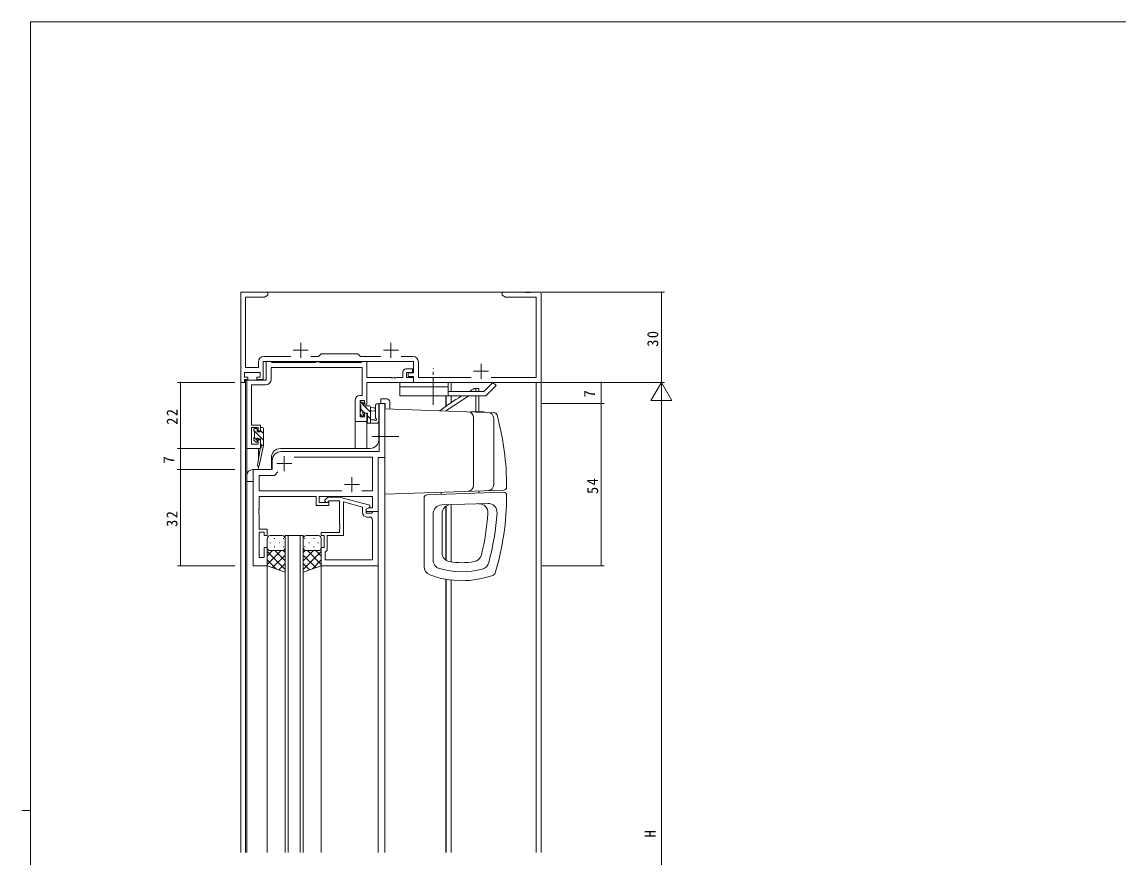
# Model space of a CAD drawing. Units: millimetres on the paper. Extents: x -420 to 373, y -297 to 267.
# Drawn here: x -420.5 to -55.7, y -13.6 to 264.4 of the extents above; entities that cross this region are included whole.
import ezdxf
from ezdxf.enums import TextEntityAlignment as Align

# ---------------------------------------------------------------- set-up
doc = ezdxf.new("R2010")
doc.units = ezdxf.units.MM
doc.linetypes.add('CHAIN2', pattern=[12, 9, -1, 1, -1])
for name, color, linetype, lineweight in [('0-1_YKK_ZWAK', 7, 'Continuous', 9), ('0-3_YKK_11', 7, 'Continuous', 9), ('0-4_YKK_12', 2, 'Continuous', 9), ('0-5_YKK_13', 4, 'Continuous', 9), ('0-6_YKK_D', 6, 'Continuous', 9)]:
    doc.layers.add(name, color=color, linetype=linetype, lineweight=lineweight)
doc.styles.add('ＭＳ ゴシック', font='')
doc.styles.get('ＭＳ ゴシック').set_extended_font_data('MS Gothic')

msp = doc.modelspace()

# ---------------------------------------------------------------- linework, layer by layer
at = {"layer": '0-1_YKK_ZWAK'}
for p, q in [((-417.7, -260.6), (-417.7, 264.4)), ((352.3, 264.4), (-417.7, 264.4)), ((-420.5, 1.9), (-417.7, 1.9))]:
    msp.add_line(p, q, dxfattribs=at)
at = {"layer": '0-3_YKK_11'}
for p, q in [((-347.7, 174.4), (-338.7, 174.4)), ((-347.7, 144.4), (-347.7, 174.4)), ((-339.791, 172.77), (-346.07, 172.77)), ((-346.07, 172.77), (-346.07, 149.33)), ((-260.7, 174.4), (-253.158, 174.4)), ((-249.33, 172.77), (-259.609, 172.77)), ((-251.242, 174.4), (-247.7, 174.4)), ((-249.33, 146.03), (-249.33, 172.77)), ((-247.7, 174.4), (-247.7, 144.4)), ((-327.7, 157.6), (-327.7, 152.6)), ((-297.7, 157.6), (-297.7, 152.6)), ((-330.2, 155.1), (-325.2, 155.1)), ((-321.77, 153.03), (-320.9, 153.9)), ((-320.9, 153.9), (-308.7, 153.9)), ((-308.7, 153.9), (-307.83, 153.03)), ((-300.2, 155.1), (-295.2, 155.1)), ((-340.2, 151.4), (-340.2, 145.4)), ((-290.2, 151.4), (-340.2, 151.4)), ((-340.03, 153.03), (-331.05, 153.03)), ((-322.894, 151.03), (-337.2, 151.03)), ((-324.35, 153.03), (-321.77, 153.03)), ((-307.7, 151.03), (-321.306, 151.03)), ((-307.83, 153.03), (-301.05, 153.03)), ((-307.33, 151.4), (-307.7, 151.03)), ((-305.7, 151.4), (-307.33, 151.4)), ((-305.7, 146.03), (-305.7, 151.4)), ((-294.35, 153.03), (-290.37, 153.03)), ((-288.57, 151.23), (-288.57, 146.03)), ((-267.7, 150.6), (-267.7, 145.6)), ((-337.57, 145.37), (-337.57, 149.4)), ((-337.57, 149.4), (-307.33, 149.4)), ((-297.658, 146.03), (-305.7, 146.03)), ((-288.57, 146.03), (-271.05, 146.03)), ((-270.2, 148.1), (-265.2, 148.1)), ((-264.35, 146.03), (-249.33, 146.03)), ((-339.2, 145.2), (-345.7, 145.2)), ((-345.7, 145.2), (-345.7, 122.4)), ((-344.07, 143.57), (-339.37, 143.57)), ((-340.2, 145.4), (-342.3, 145.4)), ((-305.7, 144.4), (-290.2, 144.4)), ((-305.7, 137.2), (-305.7, 144.4)), ((-247.7, 144.4), (-290.2, 144.4)), ((-309.6, 138.5), (-309.6, 131.4)), ((-306.5, 137.2), (-305.7, 137.2)), ((-299.7, 137.4), (-301.63, 137.4)), ((-299.7, 119.4), (-299.7, 137.4)), ((-309.6, 131.4), (-305.7, 131.4)), ((-305.7, 134.2), (-306.5, 134.2)), ((-305.7, 131.4), (-305.7, 134.2)), ((-344.07, 123.9), (-344.07, 129.4)), ((-341.1, 125.3), (-341.9, 125.3)), ((-341.9, 125.3), (-341.9, 123.9)), ((-341.1, 122.4), (-341.1, 125.3)), ((-301.51, 126.125), (-301.63, 125.942)), ((-301.63, 125.942), (-301.63, 121.4)), ((-345.7, 122.4), (-341.1, 122.4)), ((-341.9, 123.9), (-344.07, 123.9)), ((-301.63, 121.4), (-334.2, 121.4)), ((-337.2, 118.4), (-337.2, 115.4)), ((-335.7, 117.4), (-330.7, 117.4)), ((-333.2, 119.9), (-333.2, 114.9)), ((-303.83, 119.47), (-329.96, 119.47)), ((-303.83, 108.33), (-303.83, 119.47)), ((-301.9, 119.4), (-299.7, 119.4)), ((-301.9, 101.4), (-301.9, 119.4)), ((-337.2, 115.4), (-343.5, 115.4)), ((-343.5, 115.4), (-343.5, 83.4)), ((-336.5, 113.47), (-341.57, 113.47)), ((-341.57, 113.47), (-341.57, 108.33)), ((-335.341, 114.629), (-336.5, 113.47)), ((-335.341, 114.629), (-336.5, 113.47)), ((-313.2, 110.4), (-308.2, 110.4)), ((-310.7, 112.9), (-310.7, 107.9)), ((-341.57, 108.33), (-314.05, 108.33)), ((-321.6, 106.4), (-303.83, 106.4)), ((-318.749, 106.2), (-319.524, 105.424)), ((-314.803, 106.2), (-318.749, 106.2)), ((-304.7, 103.493), (-314.803, 106.2)), ((-307.35, 108.33), (-303.83, 108.33)), ((-318.676, 104.576), (-318.251, 105)), ((-318.251, 105), (-314.8, 105)), ((-314.8, 105), (-314.8, 97.358)), ((-313.5, 93.4), (-313.5, 104.608)), ((-341.57, 95.6), (-341.57, 100.442)), ((-305.7, 99.6), (-304.83, 99.6)), ((-303.83, 98.6), (-303.83, 85.33)), ((-301.9, 83.4), (-301.9, 101.4)), ((-338.9, 95.6), (-341.57, 95.6)), ((-314.8, 97.358), (-314.68, 97.175)), ((-314.68, 97.175), (-314.68, 96.625)), ((-341.57, 94.6), (-339.9, 94.6)), ((-341.57, 86.1), (-341.57, 94.6)), ((-314.8, 94.4), (-320.9, 94.4)), ((-318.9, 93.4), (-313.5, 93.4)), ((-338.9, 83.4), (-338.9, 89.4)), ((-320.9, 89.4), (-320.9, 83.4)), ((-339.9, 86.1), (-341.57, 86.1)), ((-303.83, 85.33), (-319.6, 85.33)), ((-303.83, 85.33), (-319.6, 85.33)), ((-343.5, 83.4), (-338.9, 83.4)), ((-320.9, 83.4), (-301.9, 83.4))]:
    msp.add_line(p, q, dxfattribs=at)
for points in [[(-338.7, 174.4), (-338.7, 173.4), (-339.791, 172.77)], [(-259.609, 172.77), (-260.7, 173.4), (-260.7, 174.4)], [(-253.158, 174.4), (-252.975, 174.28), (-252.425, 174.28), (-252.242, 174.4), (-252.158, 174.4), (-251.975, 174.28), (-251.425, 174.28), (-251.242, 174.4)], [(-346.07, 149.33), (-341.83, 149.33), (-341.83, 151.23)], [(-337.2, 151.03), (-337.57, 151.4), (-339.2, 151.4), (-339.2, 145.2)], [(-321.306, 151.03), (-321.6, 151.2), (-322.6, 151.2), (-322.894, 151.03)], [(-290.2, 144.4), (-290.2, 146.4), (-292, 146.4), (-292, 147.6), (-290.2, 147.6), (-290.2, 151.4)], [(-342.3, 145.4), (-342.3, 146.2), (-341.2, 146.2), (-341.2, 147.7), (-346.4, 147.7), (-346.4, 146.2), (-345.3, 146.2), (-345.3, 145.4), (-346.4, 145.4), (-346.4, 144.4), (-347.7, 144.4)], [(-307.33, 149.4), (-307.33, 140), (-308.1, 140)], [(-293.7, 147.9), (-293.7, 146.03), (-295.742, 146.03), (-295.925, 145.91), (-296.475, 145.91), (-296.658, 146.03), (-296.742, 146.03), (-296.925, 145.91), (-297.475, 145.91), (-297.658, 146.03)], [(-290.2, 144.4), (-290.2, 146.03), (-292.5, 146.03), (-292.5, 147.7), (-290.5, 147.7), (-290.5, 148.9), (-292.7, 148.9)], [(-344.07, 129.4), (-341.9, 129.4), (-341.9, 128.3), (-341.1, 128.3), (-341.1, 130.2), (-344.07, 130.2), (-344.07, 143.57)], [(-306.5, 134.2), (-306.5, 132.9), (-307.97, 132.9), (-307.97, 138.37), (-306.5, 138.37), (-306.5, 137.2)], [(-301.63, 137.4), (-301.63, 126.858), (-301.51, 126.675), (-301.51, 126.125)], [(-341.57, 100.442), (-341.69, 100.625), (-341.69, 101.175), (-341.57, 101.358), (-341.57, 101.442), (-341.69, 101.625), (-341.69, 102.175), (-341.57, 102.358), (-341.57, 106.4), (-322.6, 106.4)], [(-322.6, 106.4), (-322.6, 103.4), (-318.4, 103.4), (-318.4, 104.4), (-321.6, 104.4), (-321.6, 106.4)], [(-303.83, 106.4), (-303.83, 102.7), (-305.034, 102.7), (-305.9, 102.2), (-305.9, 101.4), (-301.9, 101.4)], [(-313.5, 104.608), (-307.2, 102.92), (-307.2, 101.1)], [(-301.9, 101.4), (-303.6, 101.4), (-303.9, 101.1), (-304.1, 100.9), (-305.9, 100.9), (-305.9, 102.2), (-304.7, 102.893), (-304.7, 103.493)], [(-339.9, 94.6), (-339.9, 93.4), (-338.9, 93.4), (-338.9, 95.6)], [(-314.68, 96.625), (-314.8, 96.442), (-314.8, 96.358), (-314.68, 96.175), (-314.68, 95.625), (-314.8, 95.442), (-314.8, 94.4)], [(-320.9, 94.4), (-320.9, 93.4), (-319.9, 93.4), (-319.9, 89.4), (-320.9, 89.4)], [(-319.6, 85.33), (-319.6, 87.9), (-319.4, 88.1), (-318.9, 88.6), (-318.9, 93.4)], [(-338.9, 89.4), (-339.9, 89.4), (-339.9, 86.1)]]:
    msp.add_lwpolyline(points, dxfattribs=at)
for centre, radius, start, end in [((-340.03, 151.23), 1.8, 90, 179.99998), ((-290.37, 151.23), 1.8, 0, 89.99998), ((-292.7, 147.9), 1, 90, 179.99998), ((-339.37, 145.37), 1.8, 270, 359.99998), ((-308.1, 138.5), 1.5, 90, 179.99998), ((-334.2, 118.4), 3, 90, 179.99998), ((-319.1, 105), 0.6, 134.99998, 315), ((-305.7, 101.1), 1.5, 180, 269.99998), ((-304.83, 98.6), 1, 0, 89.99998)]:
    msp.add_arc(centre, radius, start, end, dxfattribs=at)
at = {"layer": '0-4_YKK_12'}
for p, q in [((-247.7, 174.4), (-347.7, 174.4)), ((-347.7, 174.4), (-347.7, -12.1)), ((-247.7, -12.1), (-247.7, 174.4)), ((-346.07, -12.1), (-346.07, 145.4)), ((-277.7, 141.4), (-277.7, 144.4)), ((-249.33, -12.1), (-249.33, 144.4)), ((-279.4, 136.449), (-279.4, 139.9)), ((-279.33, 136.498), (-279.33, 139.9)), ((-277.7, 137.631), (-277.7, 139.9)), ((-299.7, 137.4), (-301.7, 137.4)), ((-301.7, 125.4), (-301.7, 137.4)), ((-299.7, 137.4), (-299.7, -12.1)), ((-305.7, 131.4), (-309.6, 131.4)), ((-309.6, 122.4), (-309.6, 131.4)), ((-305.7, 122.4), (-305.7, 131.4)), ((-345.7, -12.1), (-345.7, 122.4)), ((-334.5, 122.4), (-304.7, 122.4)), ((-337.5, 115.4), (-337.5, 119.4)), ((-345.7, -12.1), (-345.7, 113.4)), ((-337.499, 115.4), (-343.7, 115.4)), ((-341.8, 115.4), (-341.8, 116.402)), ((-343.5, 111.4), (-345.7, 111.4)), ((-343.5, 83.4), (-343.5, 111.4)), ((-279.4, 85.233), (-279.4, 103.181)), ((-279.33, 85.186), (-279.33, 103.228)), ((-277.7, 84.666), (-277.7, 103.711)), ((-332.9, 93.401), (-326.9, 93.401)), ((-332.9, -12.1), (-332.9, 93.401)), ((-331.9, 93.401), (-331.9, -12.1)), ((-327.9, -12.1), (-327.9, 93.401)), ((-326.9, 93.401), (-326.9, -12.1)), ((-338.9, 83.4), (-338.9, -12.1)), ((-320.9, 83.4), (-301.9, 83.4)), ((-320.9, 83.4), (-320.9, -12.1)), ((-301.9, 83.4), (-301.9, -12.1)), ((-279.4, -12.1), (-279.4, 78.866)), ((-279.33, -12.1), (-279.33, 78.853)), ((-277.7, -12.1), (-277.7, 78.612))]:
    msp.add_line(p, q, dxfattribs=at)
for points in [[(-341.8, 118.744), (-341.8, 122.4), (-345.7, 122.4)], [(-338.9, 83.4), (-343.5, 83.4), (-338.9, 83.4)]]:
    msp.add_lwpolyline(points, dxfattribs=at)
for centre, radius, start, end in [((-304.7, 125.4), 3, 270, 0), ((-334.5, 119.4), 3, 90, 180), ((-343.7, 113.4), 2, 90, 180)]:
    msp.add_arc(centre, radius, start, end, dxfattribs=at)
at = {"layer": '0-5_YKK_13', "linetype": 'CHAIN2'}
for p, q in [((-283.7, 136.9), (-283.7, 149.03)), ((-295.081, 126.4), (-304.627, 126.4))]:
    msp.add_line(p, q, dxfattribs=at)
at = {"layer": '0-5_YKK_13'}
for p, q in [((-294.7, 144.4), (-294.7, 139.9)), ((-278.7, 144.4), (-294.7, 144.4)), ((-278.7, 142.9), (-294.7, 142.9)), ((-278.7, 144.4), (-278.7, 139.9)), ((-269.454, 142.398), (-269.957, 142.398)), ((-269.454, 142.398), (-269.454, 141.4)), ((-269.454, 142.398), (-268.454, 142.398)), ((-269.454, 142.398), (-269.454, 141.398)), ((-268.454, 142.398), (-268.454, 141.4)), ((-263.761, 144.4), (-266.761, 141.4)), ((-262.7, 143.339), (-266.139, 139.9)), ((-263.761, 144.4), (-262.7, 143.339)), ((-294.7, 139.9), (-266.139, 139.9)), ((-279.473, 134.892), (-271.761, 139.9)), ((-278.7, 141.4), (-266.761, 141.4)), ((-269.454, 141.398), (-268.454, 141.398)), ((-268.454, 141.398), (-269.454, 141.398)), ((-269.454, 139.9), (-269.454, 134.598)), ((-268.454, 139.9), (-268.454, 134.598)), ((-266.139, 139.9), (-268.2, 139.9)), ((-307.97, 137.5), (-307.97, 137)), ((-307.775, 137.781), (-306.87, 136.876)), ((-307.77, 136.8), (-307.77, 134.7)), ((-307.77, 135.531), (-306.44, 134.202)), ((-307.17, 137.8), (-307.67, 137.8)), ((-306.87, 136.6), (-306.87, 137.5)), ((-304.97, 136.6), (-306.87, 136.6)), ((-306.594, 136.6), (-304.47, 134.476)), ((-304.47, 130.8), (-304.47, 136.1)), ((-304.47, 136), (-303.326, 135.898)), ((-302.8, 132.536), (-302.8, 136.784)), ((-301.6, 131.605), (-301.6, 136.784)), ((-301.08, 137.4), (-299.58, 137.4)), ((-299.7, 135.599), (-263.335, 134.329)), ((-299.7, 107.299), (-299.7, 135.599)), ((-299.58, 135.595), (-299.58, 137.4)), ((-298.08, 137.9), (-298.08, 135.543)), ((-307.97, 134.5), (-307.97, 133.9)), ((-307.882, 133.688), (-307.382, 133.188)), ((-306.87, 133.4), (-306.87, 133.739)), ((-306.409, 134.2), (-305.47, 134.2)), ((-305.67, 131.7), (-305.67, 131.1)), ((-305.47, 134.2), (-305.47, 131.9)), ((-305.47, 133.231), (-304.47, 132.231)), ((-304.47, 134.8), (-303.326, 134.902)), ((-303.29, 132), (-304.47, 132)), ((-301.668, 131.415), (-302.02, 130.984)), ((-266.7, 134.599), (-271.064, 134.599)), ((-270.479, 134.599), (-270.45, 134.58)), ((-270.2, 132.638), (-270.2, 110.161)), ((-266.7, 134.599), (-266.7, 134.447)), ((-263.5, 132.404), (-263.5, 110.395)), ((-343.3, 128.8), (-343.3, 128.3)), ((-343.3, 128.405), (-340.1, 125.205)), ((-343.1, 128.1), (-343.1, 126.1)), ((-342.5, 129.1), (-343, 129.1)), ((-341.1, 129.1), (-341.1, 128)), ((-341.1, 128.45), (-340.1, 127.45)), ((-340.4, 129.4), (-340.8, 129.4)), ((-340.1, 129.1), (-340.1, 123.402)), ((-305.67, 131.186), (-305.284, 130.8)), ((-305.37, 130.8), (-302.407, 130.8)), ((-343.3, 125.9), (-343.3, 125.3)), ((-343.212, 125.088), (-342.712, 124.588)), ((-343.208, 126.068), (-342.2, 125.06)), ((-342.2, 124.8), (-342.2, 125.139)), ((-341.739, 125.6), (-341.1, 125.6)), ((-341.1, 125.6), (-341.1, 123.402)), ((-341.274, 122.288), (-342.097, 116.746)), ((-340.1, 123.402), (-341.506, 116.641)), ((-341.1, 123.402), (-341.114, 123.315)), ((-341.1, 123.96), (-340.542, 123.402)), ((-340.1, 123.402), (-341.1, 123.402)), ((-299.7, 107.199), (-260.162, 108.58)), ((-286.7, 105.934), (-286.7, 83.152)), ((-285.735, 106.933), (-260.235, 107.823)), ((-280.95, 107.1), (-280.95, 107.854)), ((-268.45, 108.291), (-268.45, 107.537)), ((-265.502, 104.137), (-280.805, 103.603)), ((-283.7, 100.605), (-283.7, 85.316)), ((-280.7, 87.705), (-280.7, 100.71)), ((-338.9, 92.4), (-338.9, 89.4)), ((-333.9, 93.4), (-337.9, 93.4)), ((-336.565, 92.452), (-336.365, 92.452)), ((-333.535, 92.452), (-333.335, 92.452)), ((-332.9, 89.4), (-332.9, 92.4)), ((-326.9, 89.4), (-326.9, 92.4)), ((-326.265, 92.452), (-326.465, 92.452)), ((-325.9, 93.4), (-321.9, 93.4)), ((-323.235, 92.452), (-323.435, 92.452)), ((-320.9, 92.4), (-320.9, 89.4)), ((-338.9, 83.4), (-338.9, 89.4)), ((-337.108, 88.4), (-338.9, 86.608)), ((-334.28, 88.4), (-338.9, 83.78)), ((-338.9, 88.132), (-332.9, 82.132)), ((-337.98, 91.037), (-337.78, 91.037)), ((-337.9, 88.4), (-334.3, 88.4)), ((-337.5, 88.4), (-333.9, 88.4)), ((-336.565, 89.622), (-336.365, 89.622)), ((-336.34, 88.4), (-332.9, 84.96)), ((-334.95, 91.037), (-334.75, 91.037)), ((-333.568, 88.457), (-332.9, 87.789)), ((-333.535, 89.622), (-333.335, 89.622)), ((-332.9, 81.257), (-332.9, 89.4)), ((-326.9, 89.4), (-326.9, 81.257)), ((-326.232, 88.457), (-326.9, 87.789)), ((-323.46, 88.4), (-326.9, 84.96)), ((-320.9, 88.132), (-326.9, 82.132)), ((-326.265, 89.622), (-326.465, 89.622)), ((-322.3, 88.4), (-325.9, 88.4)), ((-325.52, 88.4), (-320.9, 83.78)), ((-321.9, 88.4), (-325.5, 88.4)), ((-324.85, 91.037), (-325.05, 91.037)), ((-323.235, 89.622), (-323.435, 89.622)), ((-322.692, 88.4), (-320.9, 86.608)), ((-321.82, 91.037), (-322.02, 91.037)), ((-320.9, 83.4), (-320.9, 89.4)), ((-338.9, 85.303), (-335.939, 82.343)), ((-332.9, 86.951), (-337.096, 82.756)), ((-332.9, 84.123), (-335.012, 82.011)), ((-326.9, 86.951), (-322.704, 82.756)), ((-326.9, 84.123), (-324.788, 82.011)), ((-320.9, 85.303), (-323.861, 82.343)), ((-332.9, 81.257), (-338.9, 83.4)), ((-326.9, 81.257), (-320.9, 83.4))]:
    msp.add_line(p, q, dxfattribs=at)
for points in [[(-301.08, 137.4), (-301.08, 138.9), (-299.08, 138.9)], [(-299.58, 136.9), (-299.7, 136.9), (-299.7, 135.599)], [(-341.1, 128), (-342.2, 128), (-342.2, 128.8)]]:
    msp.add_lwpolyline(points, dxfattribs=at)
for centre, radius, start, end in [((-221.454, 54.948), 100, 119.01413, 120.17233), ((-299.08, 137.9), 1, 0, 90), ((-221.454, 54.948), 100, 121.84076, 126.85831), ((-307.67, 137.5), 0.3, 90, 180), ((-307.77, 137), 0.2, 180, 270), ((-307.17, 137.5), 0.3, 0, 90), ((-304.97, 136.1), 0.5, 0, 90), ((-303.37, 135.4), 0.5, 275.09206, 84.90793), ((-302.2, 136.784), 0.6, 359.99998, 179.99998), ((-307.77, 134.5), 0.2, 90, 180), ((-307.67, 133.9), 0.3, 180, 225), ((-307.17, 133.4), 0.3, 225, 0), ((-306.87, 134.2), 0.25, 33.05573, 236.94426), ((-307.17, 133.739), 0.3, 0, 56.94426), ((-306.409, 134.5), 0.3, 213.05573, 270), ((-305.47, 131.7), 0.2, 90, 180), ((-303.29, 131.7), 0.3, 30, 90), ((-302.77, 132), 0.3, 210, 63.2563), ((-302.5, 132.536), 0.3, 179.99998, 243.2563), ((-301.9, 131.605), 0.3, 320.76546, 359.99998), ((-272.2, 132.638), 2, 0, 87.99998), ((-328.95, 54.949), 100, 52.77115, 52.79715), ((-265.5, 132.404), 2, 0, 87.99998), ((-263.37, 133.33), 1, 15.13356, 87.99998), ((-351.696, 109.442), 92.5, 0.08597, 15.13356), ((-343, 128.8), 0.3, 90, 180), ((-343.1, 128.3), 0.2, 180, 270), ((-342.5, 128.8), 0.3, 0, 90), ((-340.8, 129.1), 0.3, 90, 180), ((-340.4, 129.1), 0.3, 0, 90), ((-305.37, 131.1), 0.3, 180, 270), ((-302.407, 131.3), 0.5, 270, 320.76546), ((-343.1, 125.9), 0.2, 90, 180), ((-343, 125.3), 0.3, 180, 225), ((-342.5, 124.8), 0.3, 225, 0), ((-342.2, 125.6), 0.25, 33.05573, 236.94426), ((-342.5, 125.139), 0.3, 0, 56.94426), ((-341.739, 125.9), 0.3, 213.05573, 270), ((-340.977, 122.244), 0.3, 111.55064, 171.55064), ((-340.818, 123.267), 0.3, 170.80246, 230.80246), ((-341.197, 122.802), 0.3, 291.55064, 50.80246), ((-341.8, 116.702), 0.3, 171.55064, 348.25018), ((-272.2, 110.161), 2, 272, 0), ((-265.5, 110.395), 2, 272, 0), ((-260.196, 109.579), 1, 272, 0.08597), ((-285.7, 105.934), 1, 92, 180), ((-349.2, 106.899), 90, 343.23875, 359.95157), ((-260.2, 106.824), 1, 359.95157, 92), ((-280.7, 100.605), 3, 92, 180), ((-277.7, 100.71), 3, 92, 180), ((-268.413, 101.034), 3, 355.84747, 92), ((-265.398, 101.139), 3, 356.06801, 92), ((-349.2, 106.899), 84, 346.29939, 355.84747), ((-349.2, 106.899), 87, 345.01556, 356.06801), ((-337.9, 92.4), 1, 90, 180), ((-333.9, 92.4), 1, 0, 90), ((-325.9, 92.4), 1, 90, 180), ((-321.9, 92.4), 1, 0, 90), ((-337.9, 89.4), 1, 180, 270), ((-337.9, 89.4), 1, 180, 270), ((-333.9, 89.4), 1, 270, 0), ((-333.9, 89.4), 1, 270, 0), ((-325.9, 89.4), 1, 180, 270), ((-325.9, 89.4), 1, 180, 270), ((-321.9, 89.4), 1, 270, 0), ((-321.9, 89.4), 1, 270, 0), ((-277.7, 87.705), 3, 180, 260.21217), ((-280.7, 85.316), 3, 180, 254.11246), ((-274.13, 108.399), 24, 260.21217, 279.94089), ((-270.505, 87.715), 3, 279.94089, 346.29939), ((-268.056, 85.18), 3, 284.65923, 345.01556), ((-283.7, 83.152), 3, 180, 249.24059), ((-274.13, 108.399), 30, 249.24059, 290.48482), ((-274.13, 108.399), 27, 254.11246, 284.65923), ((-263.981, 81.233), 1, 290.48482, 343.23875)]:
    msp.add_arc(centre, radius, start, end, dxfattribs=at)
at = {"layer": '0-6_YKK_D'}
for p, q in [((-247.33, 174.4), (-206.7, 174.4)), ((-207.7, 174.4), (-207.7, 144.4)), ((-349.7, 144.4), (-368.7, 144.4)), ((-367.7, 144.4), (-367.7, 122.4)), ((-247.33, 144.4), (-226.7, 144.4)), ((-247.33, 144.4), (-206.7, 144.4)), ((-247.33, 144.4), (-206.7, 144.4)), ((-227.7, 137.4), (-227.7, 144.4)), ((-207.7, 144.4), (-211.2, 138.338)), ((-207.7, 144.4), (-204.2, 138.338)), ((-207.7, 144.4), (-207.7, 132.276)), ((-247.33, 137.4), (-226.7, 137.4)), ((-247.33, 137.4), (-226.7, 137.4)), ((-227.7, 137.4), (-227.7, 83.4)), ((-211.2, 138.338), (-204.2, 138.338)), ((-207.7, -148.6), (-207.7, 137.4)), ((-349.7, 122.4), (-368.7, 122.4)), ((-349.7, 122.4), (-368.7, 122.4)), ((-367.7, 122.4), (-367.7, 115.4)), ((-349.7, 115.4), (-368.7, 115.4)), ((-349.7, 115.4), (-368.7, 115.4)), ((-367.7, 115.4), (-367.7, 83.4)), ((-349.7, 83.4), (-368.7, 83.4)), ((-247.33, 83.4), (-226.7, 83.4))]:
    msp.add_line(p, q, dxfattribs=at)
for centre, start, end in [((-207.7, 174.4), 90, 270), ((-207.7, 174.4), 270, 90), ((-367.7, 144.4), 90, 270), ((-367.7, 144.4), 270, 90), ((-227.7, 144.4), 90, 270), ((-227.7, 144.4), 270, 90), ((-227.7, 137.4), 90, 270), ((-227.7, 137.4), 90, 270), ((-227.7, 137.4), 270, 90), ((-227.7, 137.4), 270, 90), ((-367.7, 122.4), 90, 270), ((-367.7, 122.4), 90, 270), ((-367.7, 122.4), 270, 90), ((-367.7, 122.4), 270, 90), ((-367.7, 115.4), 90, 270), ((-367.7, 115.4), 90, 270), ((-367.7, 115.4), 270, 90), ((-367.7, 115.4), 270, 90), ((-367.7, 83.4), 90, 270), ((-367.7, 83.4), 270, 90), ((-227.7, 83.4), 90, 270), ((-227.7, 83.4), 270, 90)]:
    msp.add_arc(centre, 0.106, start, end, dxfattribs=at)

# ---------------------------------------------------------------- texts
at = {"layer": '0-6_YKK_D', "color": 3, "style": 'ＭＳ ゴシック'}
for s, p in [('7', (-228.7, 139.353)), ('7', (-368.7, 117.353)), ('H', (-208.5, -7.147))]:
    msp.add_text(s, height=3.666, rotation=90, dxfattribs=at).set_placement(p, align=Align.BOTTOM_LEFT)
at = {"layer": '0-6_YKK_D', "color": 3, "char_height": 3.666, "attachment_point": 7, "rotation": 90, "style": 'ＭＳ ゴシック'}
for s, insert in [('\\T1.21;\\W0.95;30', (-208.7, 156.269)), ('\\T1.21;\\W0.95;22', (-368.7, 130.306)), ('\\T1.21;\\W0.95;54', (-228.7, 107.257)), ('\\T1.21;\\W0.95;32', (-368.7, 96.318))]:
    msp.add_mtext(s, dxfattribs=dict(at, insert=insert))

doc.saveas('drawing.dxf')
